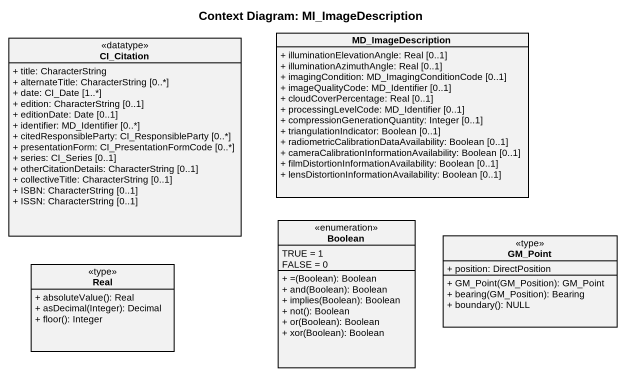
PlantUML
@startuml
title Context Diagram: MI_ImageDescription
hide circle
hide empty members
skinparam classAttributeIconSize 0
class CI_Citation <<datatype>> {
  + title: CharacterString
  + alternateTitle: CharacterString [0..*]
  + date: CI_Date [1..*]
  + edition: CharacterString [0..1]
  + editionDate: Date [0..1]
  + identifier: MD_Identifier [0..*]
  + citedResponsibleParty: CI_ResponsibleParty [0..*]
  + presentationForm: CI_PresentationFormCode [0..*]
  + series: CI_Series [0..1]
  + otherCitationDetails: CharacterString [0..1]
  + collectiveTitle: CharacterString [0..1]
  + ISBN: CharacterString [0..1]
  + ISSN: CharacterString [0..1]
}
class MD_ImageDescription {
  + illuminationElevationAngle: Real [0..1]
  + illuminationAzimuthAngle: Real [0..1]
  + imagingCondition: MD_ImagingConditionCode [0..1]
  + imageQualityCode: MD_Identifier [0..1]
  + cloudCoverPercentage: Real [0..1]
  + processingLevelCode: MD_Identifier [0..1]
  + compressionGenerationQuantity: Integer [0..1]
  + triangulationIndicator: Boolean [0..1]
  + radiometricCalibrationDataAvailability: Boolean [0..1]
  + cameraCalibrationInformationAvailability: Boolean [0..1]
  + filmDistortionInformationAvailability: Boolean [0..1]
  + lensDistortionInformationAvailability: Boolean [0..1]
}
enum Boolean {
  TRUE = 1
  FALSE = 0
  + =(Boolean): Boolean
  + and(Boolean): Boolean
  + implies(Boolean): Boolean
  + not(): Boolean
  + or(Boolean): Boolean
  + xor(Boolean): Boolean
}
class GM_Point <<type>> {
  + position: DirectPosition
  + GM_Point(GM_Position): GM_Point
  + bearing(GM_Position): Bearing
  + boundary(): NULL
}
class Real <<type>> {
  + absoluteValue(): Real
  + asDecimal(Integer): Decimal
  + floor(): Integer
}
@enduml
